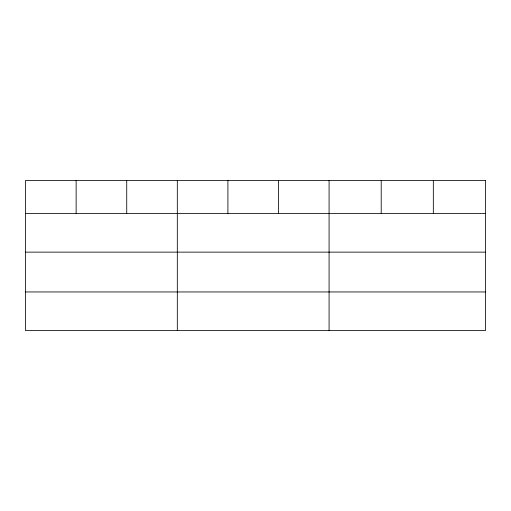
<?xml version="1.0" encoding="UTF-8"?>
<svg xmlns="http://www.w3.org/2000/svg" width="511" height="511" viewBox="0 0 511 511"><rect width="100%" height="100%" fill="white"/><g stroke="black" fill="none" stroke-linecap="round" stroke-linejoin="round"><path stroke-width="0.77" d="M25.55 213.502L485.45 213.502M25.55 252.14L485.45 252.14M25.55 291.953L485.45 291.953M433.328 180.409L433.328 213.502M381.206 180.409L381.206 213.502M329.084 180.409L329.084 330.591M278.495 180.409L278.495 213.502M227.906 180.409L227.906 213.502M177.317 180.409L177.317 330.591M126.728 180.409L126.728 213.502M76.139 180.409L76.139 213.502M485.45 180.409L25.55 180.409L25.55 330.591L485.45 330.591L485.45 180.409"/></g></svg>
